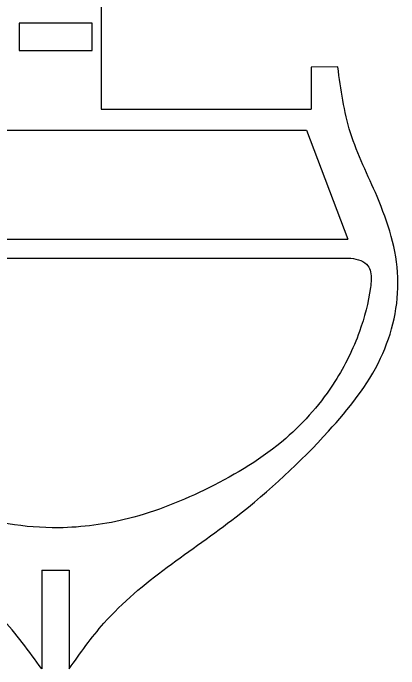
# Model space of a CAD drawing. Header units: millimetres. Extents: x 1 to 583, y -486 to -2.
# Drawn here: x 475.3 to 517.6, y -378.6 to -306.7 of the extents above; entities that cross this region are included whole.
import ezdxf

# ---------------------------------------------------------------- set-up
doc = ezdxf.new("R2010")
doc.units = ezdxf.units.MM
doc.header["$MEASUREMENT"] = 0
doc.layers.add('dibujo', color=10, linetype='Continuous')

msp = doc.modelspace()

# ---------------------------------------------------------------- linework, layer by layer
at = {"layer": 'dibujo'}
for p, q in [((484.969, -300.025), (484.969, -317.275)), ((510.896, -312.644), (507.982, -312.664)), ((507.982, -312.664), (507.982, -317.275)), ((484.969, -317.275), (507.982, -317.275)), ((452.452, -319.582), (507.485, -319.582)), ((507.485, -319.582), (512.005, -331.494)), ((448.02, -331.494), (512.005, -331.494)), ((447.233, -333.61), (512.346, -333.588)), ((478.452, -367.737), (481.45, -367.737)), ((478.452, -367.737), (478.452, -378.567)), ((481.45, -367.737), (481.45, -378.567))]:
    msp.add_line(p, q, dxfattribs=at)
msp.add_lwpolyline([(483.969, -307.853), (475.969, -307.853), (475.969, -310.853), (483.969, -310.853), (483.969, -307.853)], dxfattribs=at)
for points in [[(478.452, -378.567), (474.046, -372.977), (463.906, -364.774), (451.497, -354.042), (444.737, -345.035), (442.484, -335.464), (446.105, -323.964), (449.085, -312.561)], [(481.45, -378.567), (485.273, -373.567), (499.757, -361.913), (509.888, -352.522), (515.583, -344.554), (517.481, -335.701), (515.203, -326.848), (512.288, -319.853), (510.896, -312.644)], [(512.346, -333.588), (513.416, -333.853), (514.193, -334.408), (514.478, -335.074), (514.478, -336.809), (513.273, -341.631), (510.59, -347.074), (505.191, -353.321), (496.784, -358.729), (487.975, -362.096), (480.303, -363.11), (469.373, -361.405), (456.702, -354.868), (452.677, -351.33), (449.024, -346.544), (446.467, -340.986), (445.452, -336.159), (445.452, -334.739), (446.02, -334.05), (447.233, -333.61)]]:
    msp.add_spline(points, degree=3, dxfattribs=at)

doc.saveas('drawing.dxf')
